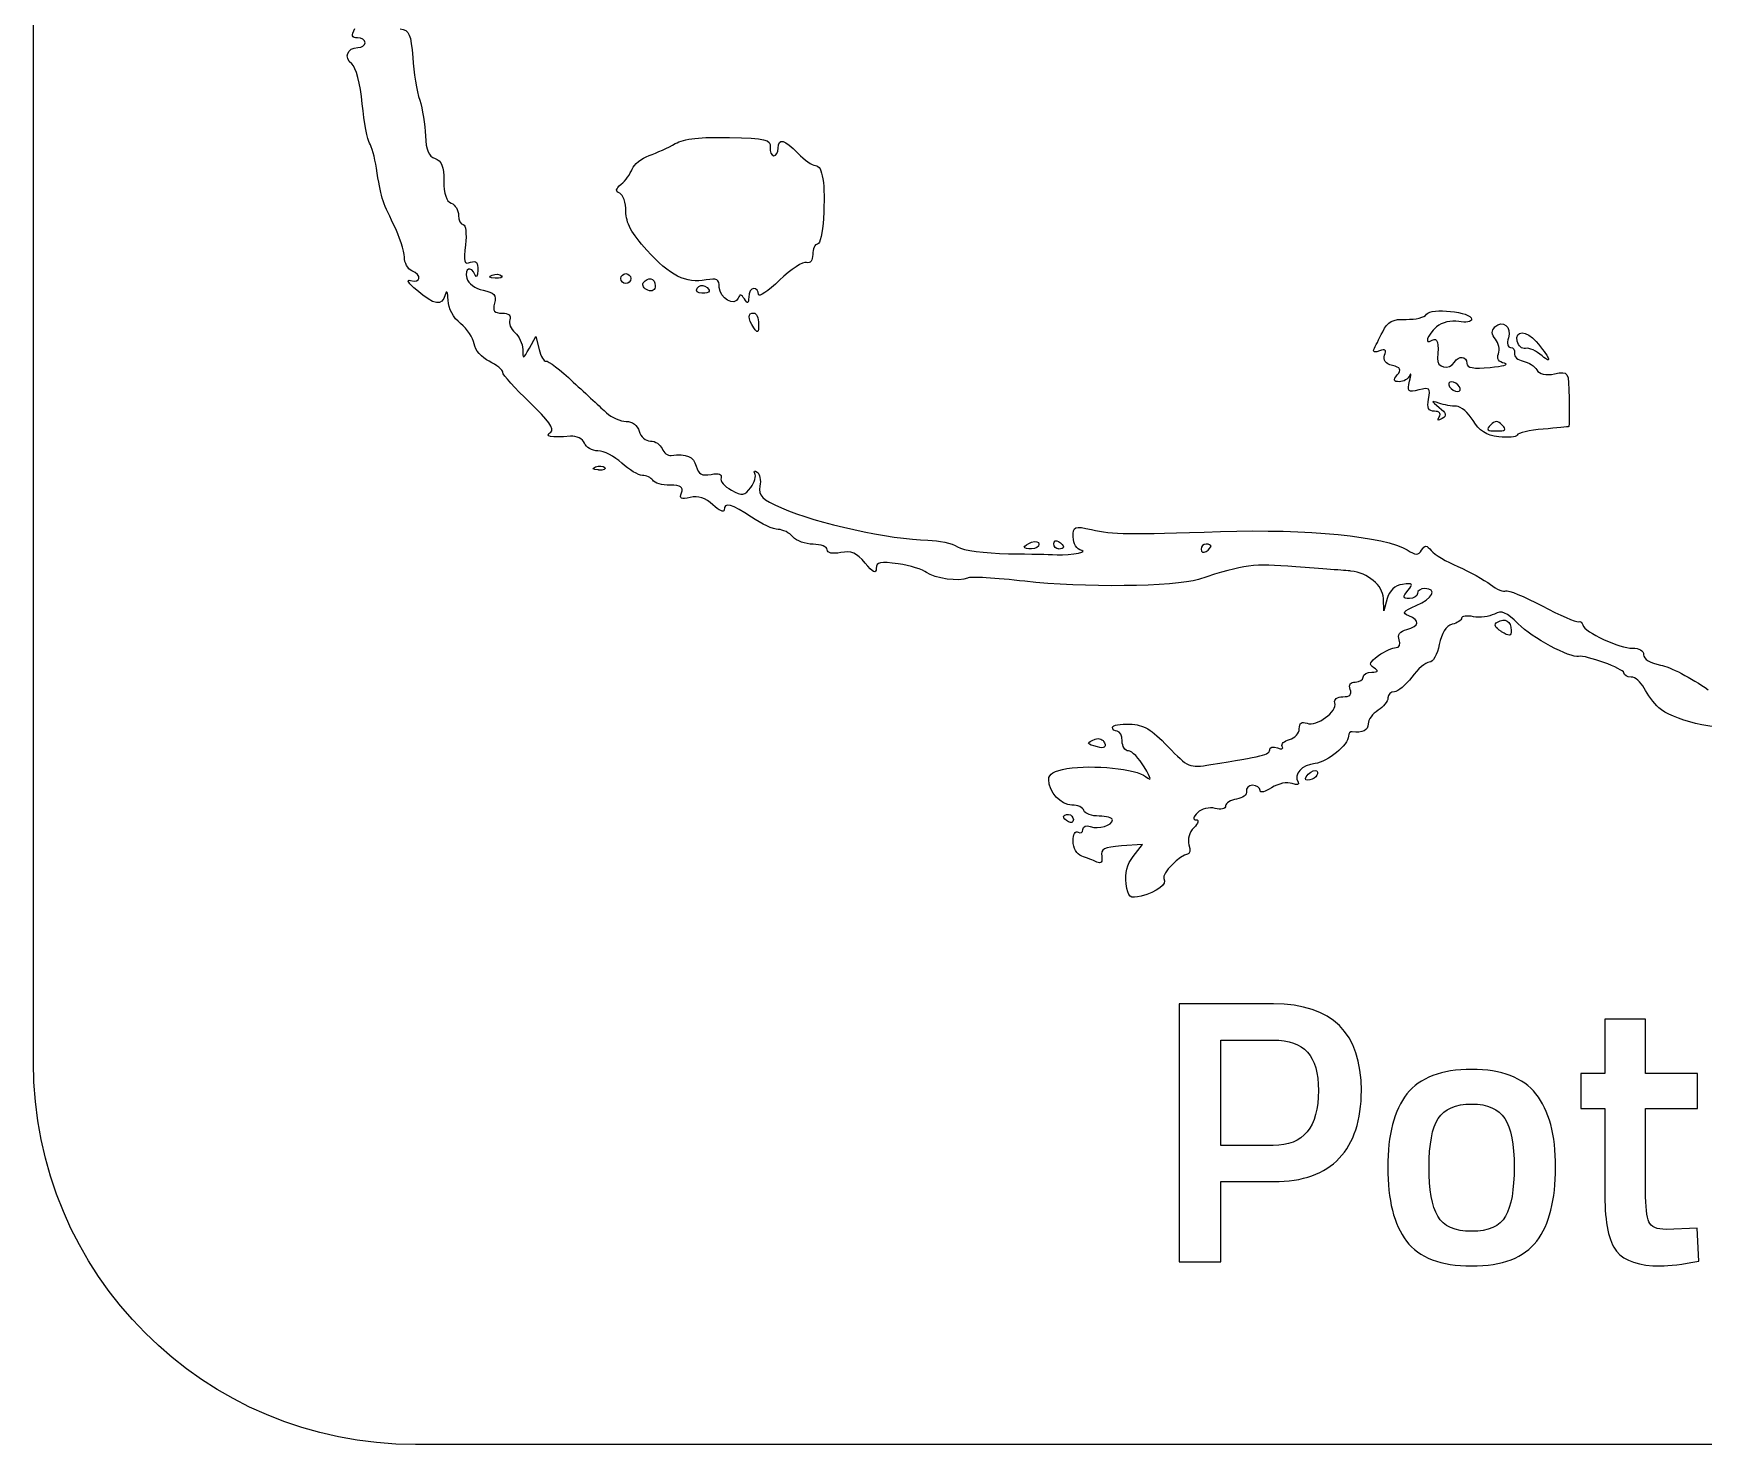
# Model space of a CAD drawing. Extents: x 237 to 378, y 328 to 470.
# Drawn here: x 236.7 to 309.7, y 327.8 to 389.5 of the extents above; entities that cross this region are included whole.
import ezdxf

# ---------------------------------------------------------------- set-up
doc = ezdxf.new("R2010")
doc.units = 0
doc.layers.add('Layer_1', color=7, linetype='CONTINUOUS')

msp = doc.modelspace()

# ---------------------------------------------------------------- linework, layer by layer
at = {"layer": 'Layer_1', "color": 7}
for points in [[(236.747435, 344.513367), (236.747435, 452.853383)], [(271.259172, 381.388139), (271.263679, 381.388791)], [(256.915667, 378.768189), (256.91561, 378.773858)], [(263.591881, 378.249449), (263.592901, 378.249704)], [(265.945402, 378.115143), (265.945431, 378.113017)], [(258.411566, 375.716409), (258.695456, 376.22846), (258.836905, 375.663912)], [(302.649789, 375.383991), (302.649676, 375.383934)], [(300.396246, 372.357014), (300.395027, 372.357014)], [(303.813468, 372.290967), (303.820016, 372.292668)], [(261.426325, 370.391159), (261.426297, 370.396828)], [(287.975622, 367.160343), (287.975622, 367.159209)], [(281.53207, 366.942869), (281.53207, 366.944003)], [(295.889924, 364.784542), (295.741106, 364.24783), (295.718428, 364.786668)], [(300.876038, 363.331757), (300.876123, 363.337115)], [(283.234445, 358.294989), (283.234331, 358.29411)], [(284.790813, 353.514104), (285.198973, 354.033666), (284.272328, 353.96932)], [(286.797356, 347.067018), (286.797356, 335.803833), (288.622556, 335.803833), (288.622556, 339.306273), (290.925289, 339.306273)], [(290.925289, 347.067018), (286.797356, 347.067018), (286.797356, 347.067018)], [(305.393554, 346.409305), (305.393554, 344.024538), (304.341791, 344.024538), (304.341791, 342.495235), (305.393554, 342.495235), (305.393554, 338.680788)], [(307.170409, 338.87854), (307.170409, 342.495235), (309.437981, 342.495235), (309.437981, 344.024538), (307.170409, 344.024538), (307.170409, 346.409305), (305.393554, 346.409305), (305.393554, 346.409305)], [(288.622556, 345.487915), (290.907709, 345.487915)], [(290.907709, 340.883913), (288.622556, 340.883913), (288.622556, 345.487915), (288.622556, 345.487915)], [(309.503906, 335.83606), (309.421871, 337.26721), (308.074211, 337.21741)], [(361.783587, 327.817247), (253.443566, 327.817247)]]:
    msp.add_lwpolyline(points, dxfattribs=at)
for points in [[(262.625579, 378.542154)], [(268.213912, 376.609493)], [(298.694239, 374.247213)], [(280.350476, 366.944003)], [(292.77258, 356.992016)], [(281.961604, 355.022759)], [(299.573726, 344.20618)], [(299.573726, 342.692995)]]:
    msp.add_lwpolyline(points, close=True, dxfattribs=at)
for points in [[(250.905453, 389.275739), (250.64835, 389.275739), (250.623689, 389.361345), (250.794051, 389.683871)], [(252.77167, 389.665304), (253.162681, 389.611729), (253.243043, 389.423225), (253.316942, 388.415282)], [(251.235405, 389.060306), (251.235405, 389.178227), (251.086586, 389.275739), (250.905453, 389.275739)], [(250.925805, 388.846006), (251.096168, 388.846006), (251.235405, 388.942384), (251.235405, 389.060306)], [(250.651695, 388.133631), (250.291752, 388.420724), (250.455538, 388.846006), (250.925805, 388.846006)], [(253.316942, 388.415282), (253.359746, 387.766091), (253.501194, 386.927972), (253.621185, 386.55411)], [(251.113402, 386.385137), (251.027796, 387.302117), (250.847796, 387.977528), (250.651695, 388.133631)], [(251.431563, 384.666746), (251.335185, 384.790054), (251.191752, 385.563373), (251.113402, 386.385137)], [(253.621185, 386.55411), (253.74024, 386.18022), (253.853626, 385.479326), (253.872901, 384.996728)], [(251.734728, 383.583515), (251.65961, 384.055909), (251.528083, 384.543326), (251.431563, 384.666746)], [(253.872901, 384.996728), (253.895579, 384.362532), (254.01435, 384.086154), (254.291749, 383.99726)], [(263.640325, 384.132274), (263.968123, 384.249061), (264.484483, 384.484706), (264.787648, 384.655039)], [(264.787648, 384.655039), (265.166867, 384.868205), (265.902911, 384.950693), (267.150382, 384.92178)], [(267.150382, 384.92178), (268.729393, 384.889748), (268.958205, 384.836173), (268.932297, 384.502904)], [(268.932297, 384.502904), (268.90962, 384.296258), (268.985871, 384.126917), (269.093021, 384.126917)], [(269.283793, 384.449357), (269.283793, 384.917471), (269.56876, 384.845698), (270.142946, 384.233924)], [(254.291749, 383.99726), (254.575638, 383.911654), (254.675248, 383.653389), (254.675248, 383.024551)], [(262.90224, 383.539861), (262.977358, 383.748775), (263.312527, 384.014438), (263.640325, 384.132274)], [(269.093021, 384.126917), (269.200171, 384.126917), (269.283793, 384.272617), (269.283793, 384.449357)], [(270.142946, 384.233924), (270.420457, 383.938243), (270.764271, 383.697213), (270.907818, 383.697213)], [(252.483528, 381.126699), (251.969323, 382.169027), (251.924338, 382.31708), (251.734728, 383.583515)], [(262.42446, 382.878907), (262.608712, 383.034246), (262.824032, 383.330976), (262.90224, 383.539861)], [(270.907818, 383.697213), (271.223824, 383.697213), (271.345941, 382.894866), (271.259172, 381.388139)], [(254.675248, 383.024551), (254.675248, 382.465361), (254.785516, 382.130079), (254.997717, 382.049717)], [(262.360114, 382.484693), (262.158854, 382.570299), (262.175862, 382.666677), (262.42446, 382.878907)], [(262.629122, 381.690879), (262.629122, 382.065817), (262.508083, 382.422557), (262.360114, 382.484693)], [(254.997717, 382.049717), (255.175449, 381.98537), (255.320158, 381.743348), (255.320158, 381.519468)], [(263.541849, 379.999077), (262.872306, 380.740365), (262.629122, 381.19062), (262.629122, 381.690879)], [(252.953796, 379.699795), (252.953796, 379.960016), (252.741764, 380.601808), (252.483528, 381.126699)], [(255.320158, 381.519468), (255.320158, 381.295531), (255.416536, 381.113461), (255.522552, 381.113461)], [(255.522552, 381.113461), (255.633953, 381.113461), (255.67789, 380.714939), (255.61893, 380.226472)], [(271.263679, 381.388791), (271.231648, 380.768513), (271.107207, 380.261197), (270.994955, 380.261197)], [(255.61893, 380.226472), (255.533323, 379.48731), (255.565355, 379.360885), (255.845985, 379.468006)], [(270.994955, 380.261197), (270.88242, 380.261197), (270.791427, 380.059937), (270.791427, 379.813408)], [(253.276237, 379.102054), (253.099355, 379.1664), (252.953796, 379.438413), (252.953796, 379.699795)], [(255.845985, 379.468006), (256.088064, 379.564384), (256.17486, 379.465342), (256.163068, 379.119855)], [(266.130278, 378.696019), (265.255081, 378.528775), (264.549991, 378.883389), (263.541849, 379.999077)], [(270.52242, 379.465257), (270.374451, 379.518831), (269.843238, 379.169575), (269.341024, 378.686466)], [(270.791427, 379.813408), (270.791427, 379.545534), (270.683144, 379.406324), (270.52242, 379.465257)], [(253.491386, 378.245055), (253.136801, 378.550346), (253.015761, 378.74211), (253.222662, 378.67354)], [(253.222662, 378.67354), (253.680089, 378.52132), (253.730432, 378.927524), (253.276237, 379.102054)], [(256.037777, 378.912076), (255.865147, 379.339512), (255.564278, 379.222724), (255.682114, 378.773745)], [(255.682114, 378.773745), (255.74646, 378.54017), (256.047415, 378.315241), (256.395566, 378.245622)], [(256.163068, 379.119855), (256.154564, 378.857367), (256.098722, 378.76422), (256.037777, 378.912076)], [(256.91561, 378.773858), (256.665027, 378.785197), (256.614599, 378.838205), (256.786067, 378.903402)], [(256.786067, 378.903402), (256.941405, 378.967748), (257.126734, 378.956976), (257.197431, 378.880724)], [(257.197431, 378.880724), (257.272549, 378.805606), (257.143856, 378.758551), (256.915667, 378.768189)], [(262.411279, 378.757587), (262.411279, 378.875509), (262.507657, 378.97302), (262.625579, 378.97302)], [(262.625579, 378.542154), (262.507657, 378.542154), (262.411279, 378.638532), (262.411279, 378.757587)], [(262.625579, 378.97302), (262.7435, 378.97302), (262.839878, 378.876643), (262.839878, 378.757587)], [(262.839878, 378.757587), (262.839878, 378.639666), (262.7435, 378.542154), (262.625579, 378.542154)], [(263.390508, 378.564661), (263.577878, 378.867827), (263.913273, 378.788598), (263.913273, 378.441354)], [(266.709821, 378.374627), (266.709821, 378.728135), (266.602671, 378.785991), (266.130278, 378.696019)], [(269.341024, 378.686466), (268.838612, 378.203329), (268.428325, 377.924797), (268.428325, 378.068343)], [(254.739509, 378.052299), (254.60458, 377.537017), (254.252092, 377.591641), (253.491386, 378.245055)], [(254.862816, 377.814472), (254.851478, 378.177619), (254.79847, 378.274025), (254.739509, 378.052299)], [(256.395566, 378.245622), (256.878703, 378.149244), (256.97939, 378.034724), (256.888341, 377.685354)], [(263.592901, 378.249704), (263.41602, 378.31405), (263.325027, 378.459751), (263.390508, 378.564661)], [(263.913273, 378.441354), (263.913273, 378.249449), (263.786848, 378.174614), (263.591881, 378.249449)], [(265.945431, 378.113017), (265.761179, 378.113017), (265.67132, 378.209395), (265.745021, 378.331569)], [(265.745021, 378.331569), (265.819856, 378.451474), (265.970092, 378.494277), (266.080331, 378.427946)], [(266.080331, 378.427946), (266.378139, 378.243694), (266.32241, 378.115143), (265.945402, 378.115143)], [(267.536829, 377.908639), (267.403034, 377.505865), (266.709821, 377.897301), (266.709821, 378.374627)], [(267.805837, 377.865836), (267.674026, 378.073616), (267.59579, 378.085521), (267.536829, 377.908639)], [(267.994341, 377.951443), (267.991676, 377.656838), (267.951538, 377.639717), (267.805837, 377.865836)], [(268.212892, 378.32743), (268.094971, 378.32743), (267.996609, 378.158202), (267.994341, 377.951443)], [(268.428325, 378.068343), (268.428325, 378.210926), (268.331947, 378.32743), (268.212892, 378.32743)], [(255.410215, 376.790372), (255.092054, 377.040104), (254.877812, 377.441688), (254.862816, 377.814472)], [(256.888341, 377.685354), (256.802734, 377.347918), (256.877002, 377.247203), (257.221497, 377.247203)], [(257.221497, 377.247203), (257.507512, 377.247203), (257.629629, 377.140054), (257.558933, 376.959061)], [(268.213912, 376.609521), (267.944905, 377.026243), (267.944905, 377.253354), (268.213912, 377.253354)], [(268.213912, 377.253354), (268.331834, 377.253354), (268.427078, 377.035937), (268.425944, 376.770217)], [(296.712283, 376.976409), (297.120416, 376.965071), (297.522142, 377.062016), (297.60463, 377.199213)], [(297.60463, 377.199213), (297.786614, 377.494866), (299.572923, 377.306362), (299.572923, 376.988031)], [(256.000473, 375.902306), (255.95767, 376.164794), (255.697308, 376.564337), (255.410215, 376.790372)], [(257.558933, 376.959061), (257.494586, 376.800605), (257.601736, 376.547698), (257.780602, 376.395562)], [(268.425944, 376.770217), (268.423166, 376.379206), (268.383141, 376.348139), (268.213912, 376.609493)], [(295.687077, 376.429011), (295.915266, 376.887515), (296.113436, 376.993559), (296.712283, 376.976409)], [(298.043178, 376.643055), (297.624331, 376.285266), (297.477581, 375.837477), (297.854674, 376.071024)], [(299.009452, 376.880882), (298.666658, 376.945228), (298.288517, 376.84885), (298.043178, 376.643055)], [(299.572923, 376.988031), (299.572923, 376.871244), (299.318939, 376.825323), (299.009452, 376.880882)], [(300.616129, 376.10949), (300.437263, 376.325773), (300.430743, 376.480148), (300.593452, 376.64297)], [(300.593452, 376.64297), (300.926608, 376.976126), (301.33046, 376.644586), (301.177276, 376.161987)], [(301.562362, 376.019178), (301.455213, 376.510876), (301.966214, 376.504441), (302.390419, 376.010674)], [(256.659301, 375.142791), (256.328271, 375.301247), (256.039024, 375.634488), (256.000473, 375.902306)], [(257.780602, 376.395562), (257.962586, 376.243342), (258.115912, 375.91458), (258.120193, 375.662835)], [(295.304655, 375.66309), (295.35823, 375.771373), (295.530576, 376.116208), (295.687077, 376.429011)], [(297.854674, 376.071024), (298.073225, 376.205953), (298.149279, 375.938079), (298.080595, 375.265446)], [(300.74142, 375.474246), (300.816539, 375.65623), (300.752759, 375.94131), (300.616129, 376.10949)], [(301.177276, 376.161987), (301.102441, 375.931814), (301.145244, 375.750624), (301.273654, 375.750624)], [(301.273654, 375.750624), (301.400079, 375.750624), (301.478315, 375.636104), (301.449402, 375.494655)], [(301.927663, 375.706375), (301.772324, 375.674343), (301.608425, 375.813524), (301.562362, 376.019178)], [(302.649676, 375.383934), (302.407597, 375.595965), (302.082973, 375.740646), (301.927663, 375.706375)], [(302.390419, 376.010674), (302.972117, 375.331521), (303.12102, 374.971578), (302.649789, 375.383991)], [(257.249531, 374.66178), (257.249531, 374.771197), (256.983925, 374.988529), (256.659301, 375.142791)], [(258.120193, 375.662835), (258.128697, 375.223635), (258.14287, 375.225761), (258.411566, 375.716409)], [(258.836905, 375.663912), (258.912023, 375.353263), (259.048936, 375.121871), (259.13579, 375.150784)], [(259.13579, 375.150784), (259.221396, 375.182816), (259.760319, 374.767285), (260.332577, 374.237008)], [(295.55212, 375.598743), (295.361348, 375.523909), (295.250031, 375.55594), (295.304655, 375.66309)], [(295.773789, 375.407972), (295.859395, 375.639279), (295.796466, 375.693987), (295.55212, 375.598743)], [(296.111225, 374.963414), (295.809137, 375.038532), (295.69235, 375.196989), (295.773789, 375.407972)], [(298.080595, 375.265446), (298.037792, 374.864797), (298.598003, 374.743757), (298.820835, 375.104721)], [(298.820835, 375.104721), (299.008205, 375.407887), (299.357518, 375.372595), (299.357518, 375.051146)], [(299.357518, 375.051146), (299.357518, 374.859241), (299.652123, 374.807934), (300.377339, 374.874265)], [(300.377339, 374.874265), (300.938683, 374.927839), (301.221496, 375.007209), (301.006176, 375.055398)], [(301.006176, 375.055398), (300.756444, 375.108973), (300.660151, 375.263178), (300.74142, 375.474246)], [(301.449402, 375.494655), (301.41737, 375.35434), (301.588583, 375.197924), (301.825417, 375.148658)], [(301.825417, 375.148658), (302.06211, 375.095083), (302.331033, 374.926989), (302.423159, 374.766208)], [(258.430388, 373.343301), (257.781197, 373.959269), (257.249531, 374.552192), (257.249531, 374.66178)], [(296.327509, 374.546693), (296.521398, 374.780268), (296.475477, 374.868057), (296.111225, 374.963414)], [(296.413115, 374.251039), (296.157146, 374.251039), (296.137871, 374.315386), (296.327509, 374.546693)], [(296.86731, 374.519764), (296.802964, 374.372079), (296.595184, 374.251039), (296.413115, 374.251039)], [(296.861641, 374.275417), (296.936476, 374.557181), (296.936476, 374.667477), (296.86731, 374.519764)], [(302.423159, 374.766208), (302.532293, 374.57657), (302.805609, 374.517609), (303.199824, 374.595846)], [(303.199824, 374.595846), (303.80828, 374.716885), (303.80828, 374.715751), (303.836145, 373.515194)], [(260.332577, 374.237008), (260.904637, 373.705682), (261.55669, 373.102129), (261.782413, 372.89537)], [(297.263339, 373.896198), (296.788791, 373.777143), (296.747008, 373.82108), (296.861641, 374.275417)], [(297.691852, 373.49555), (297.777458, 373.972252), (297.734655, 374.015112), (297.263339, 373.896198)], [(298.694211, 374.247213), (298.57629, 374.247213), (298.538872, 374.150835), (298.608605, 374.032913)], [(298.608605, 374.032913), (298.683723, 373.914992), (298.837928, 373.81748), (298.955707, 373.81748)], [(299.041313, 374.032913), (298.966195, 374.150835), (298.811991, 374.247213), (298.694239, 374.247213)], [(298.955707, 373.81748), (299.073628, 373.81748), (299.111046, 373.913858), (299.041313, 374.032913)], [(259.343087, 372.053962), (259.531591, 372.173868), (259.257481, 372.556375), (258.430388, 373.343301)], [(261.782413, 372.89537), (262.008334, 372.688724), (262.39515, 372.519383), (262.642615, 372.519383)], [(297.950088, 372.962069), (297.682214, 372.962069), (297.615855, 373.099266), (297.691852, 373.49555)], [(298.145395, 373.312318), (297.780123, 373.438743), (297.781172, 373.425987), (298.156734, 373.13005)], [(298.156734, 372.713471), (298.253112, 372.863424), (298.168072, 372.962069), (297.950088, 372.962069)], [(298.90491, 373.176255), (298.70365, 373.176255), (298.361792, 373.240602), (298.145395, 373.312318)], [(298.156734, 373.13005), (298.474894, 372.881452), (298.502759, 372.773339), (298.284293, 372.638353)], [(299.637638, 372.556006), (299.436378, 372.897723), (299.106312, 373.176255), (298.90491, 373.176255)], [(303.836145, 373.515194), (303.847483, 372.854239), (303.83898, 372.302957), (303.813468, 372.290967)], [(262.642615, 372.519383), (262.911623, 372.519383), (263.137544, 372.347036), (263.205009, 372.08982)], [(263.205009, 372.08982), (263.269355, 371.853128), (263.488898, 371.66023), (263.69886, 371.66023)], [(298.284293, 372.638353), (298.098907, 372.523833), (298.056104, 372.552746), (298.156734, 372.713471)], [(300.754545, 371.847912), (300.206041, 371.912258), (299.90503, 372.102746), (299.637638, 372.556006)], [(300.395027, 372.357014), (300.194617, 372.156605), (300.251594, 372.098778), (300.653263, 372.098778)], [(300.911499, 372.357014), (300.71109, 372.557424), (300.59657, 372.557424), (300.396246, 372.357014)], [(300.653263, 372.098778), (301.053883, 372.098778), (301.111739, 372.152353), (300.911499, 372.357014)], [(302.693272, 372.180132), (302.103014, 372.126557), (301.593628, 372.014022), (301.562249, 371.92303)], [(303.820016, 372.292668), (303.787984, 372.281329), (303.284381, 372.228321), (302.693272, 372.180132)], [(260.203289, 371.868576), (259.344164, 371.793458), (259.043664, 371.862907), (259.343087, 372.053962)], [(260.817103, 371.569691), (260.741985, 371.758195), (260.473232, 371.890006), (260.203289, 371.868576)], [(261.409516, 371.232255), (261.155531, 371.232255), (260.888876, 371.384476), (260.817103, 371.569691)], [(263.69886, 371.66023), (263.908908, 371.66023), (264.138089, 371.510277), (264.207708, 371.328151)], [(301.562249, 371.92303), (301.530217, 371.826652), (301.168035, 371.796605), (300.754545, 371.847912)], [(262.450766, 370.695543), (262.132605, 370.991225), (261.663386, 371.232255), (261.409516, 371.232255)], [(263.34847, 370.15886), (263.172722, 370.15886), (262.768927, 370.399805), (262.450766, 370.695543)], [(264.207708, 371.328151), (264.282826, 371.145033), (264.45744, 371.012145), (264.606202, 371.03142)], [(264.606202, 371.03142), (265.274668, 371.117027), (265.587471, 370.988617), (265.698873, 370.558998)], [(261.426297, 370.396828), (261.175714, 370.408167), (261.125286, 370.461175), (261.296753, 370.526372)], [(261.296753, 370.526372), (261.452092, 370.590718), (261.637393, 370.579946), (261.708089, 370.503694)], [(261.708089, 370.503694), (261.783207, 370.428576), (261.654514, 370.381521), (261.426325, 370.391159)], [(263.800539, 369.944561), (263.725421, 370.062482), (263.524161, 370.15886), (263.34847, 370.15886)], [(264.5579, 369.729128), (264.214029, 369.729128), (263.87339, 369.825506), (263.800539, 369.944561)], [(265.698873, 370.558998), (265.795251, 370.208693), (265.942086, 370.125128), (266.349141, 370.203335)], [(266.349141, 370.203335), (266.69406, 370.267682), (266.846196, 370.214674), (266.78406, 370.056501)], [(266.78406, 370.056501), (266.730486, 369.920438), (266.935147, 369.676205), (267.23613, 369.515509)], [(268.083462, 369.63428), (268.248438, 369.860202), (268.329793, 370.13349), (268.262328, 370.241688)], [(268.262328, 370.241688), (268.197982, 370.349972), (268.239651, 370.377751), (268.358706, 370.306035)], [(268.358706, 370.306035), (268.479746, 370.2312), (268.536438, 369.9504), (268.486265, 369.682583)], [(265.054955, 369.395972), (265.151333, 369.649956), (265.032278, 369.729128), (264.5579, 369.729128)], [(265.439531, 369.19131), (265.036757, 369.094932), (264.954268, 369.137735), (265.054955, 369.395972)], [(266.43367, 368.872072), (266.10264, 369.180595), (265.79304, 369.280205), (265.439531, 369.19131)], [(267.23613, 369.515509), (267.723547, 369.254154), (267.815673, 369.268044), (268.083462, 369.63428)], [(268.486265, 369.682583), (268.411147, 369.272296), (268.5611, 369.121238), (269.427878, 368.739865)], [(266.914653, 368.647002), (266.914653, 368.524828), (266.698369, 368.624324), (266.43367, 368.872072)], [(268.116486, 368.333121), (267.265922, 368.91051), (266.914653, 369.001587), (266.914653, 368.647002)], [(269.427878, 368.739865), (270.961903, 368.064992), (274.190763, 367.353269), (275.824511, 367.329146)], [(269.281128, 367.796409), (269.075333, 367.796409), (268.551632, 368.038488), (268.116486, 368.333121)], [(269.92173, 367.473969), (269.774895, 367.65085), (269.48681, 367.796409), (269.281128, 367.796409)], [(282.167456, 367.471644), (282.167456, 367.936554), (282.221031, 367.957984), (282.973034, 367.789776)], [(282.973034, 367.789776), (283.894328, 367.583981), (284.586548, 367.573493), (288.609846, 367.70417)], [(288.609846, 367.70417), (292.385452, 367.830595), (295.798961, 367.494123), (296.755909, 366.900746)], [(270.80767, 367.151528), (270.468079, 367.151528), (270.069585, 367.297228), (269.92173, 367.473969)], [(271.425764, 366.911433), (271.425764, 367.043244), (271.147119, 367.151528), (270.80767, 367.151528)], [(275.824511, 367.329146), (276.29373, 367.323477), (276.873273, 367.19195), (277.113339, 367.040976)], [(277.113339, 367.040976), (277.368174, 366.880252), (278.294281, 366.753883), (279.338083, 366.738888)], [(280.028035, 367.029609), (280.028035, 367.072413), (280.172602, 367.169924), (280.350476, 367.237389)], [(280.350476, 366.944003), (280.173594, 366.944003), (280.028035, 366.986806), (280.028035, 367.029609)], [(280.350476, 367.237389), (280.527075, 367.301735), (280.672917, 367.26942), (280.672917, 367.151783)], [(280.672917, 367.151783), (280.672917, 367.037263), (280.52835, 366.944003), (280.350476, 366.944003)], [(281.317771, 367.171058), (281.317771, 367.29635), (281.414149, 367.339153), (281.53207, 367.267436)], [(281.53207, 366.944003), (281.414149, 366.944003), (281.317771, 367.051153), (281.317771, 367.171058)], [(281.53207, 367.267436), (281.649991, 367.192602), (281.747503, 367.091688), (281.747503, 367.039247)], [(281.747503, 367.039247), (281.747503, 366.985672), (281.651125, 366.942869), (281.53207, 366.942869)], [(282.543471, 366.874951), (282.321802, 366.928526), (282.167456, 367.177039), (282.167456, 367.471644)], [(287.975622, 367.159209), (287.857701, 367.159209), (287.760189, 367.05206), (287.760189, 366.932154)], [(288.189921, 367.063965), (288.189921, 367.11754), (288.093543, 367.160343), (287.975622, 367.160343)], [(287.975622, 366.835776), (288.093543, 366.910894), (288.189921, 367.011524), (288.189921, 367.063965)], [(297.390104, 366.895077), (297.530419, 367.120998), (297.610639, 367.116746), (297.812154, 366.8724)], [(272.016023, 366.787276), (271.655031, 366.712157), (271.425764, 366.764598), (271.425764, 366.911433)], [(273.081906, 366.3288), (272.711276, 366.775483), (272.475604, 366.877276), (272.016023, 366.787276)], [(273.565043, 366.096359), (273.559374, 365.850028), (273.423594, 365.915225), (273.081906, 366.3288)], [(274.528114, 366.293367), (273.73858, 366.413272), (273.571478, 366.378973), (273.565043, 366.096359)], [(275.763141, 365.918457), (275.608936, 366.044882), (275.053969, 366.21411), (274.528114, 366.293367)], [(279.338083, 366.738888), (280.321506, 366.72755), (281.191771, 366.706857), (281.271254, 366.696085)], [(281.271254, 366.696085), (281.724401, 366.631739), (282.85704, 366.792463), (282.543471, 366.874951)], [(291.889361, 366.170173), (289.977732, 366.313606), (289.73143, 366.281575), (287.642098, 365.617417)], [(287.760189, 366.932154), (287.760189, 366.806863), (287.856567, 366.76406), (287.975622, 366.835776)], [(296.755909, 366.900746), (297.131924, 366.667172), (297.247606, 366.666038), (297.390104, 366.895077)], [(297.812154, 366.8724), (297.948217, 366.707424), (298.47206, 366.393543), (298.974557, 366.173943)], [(277.546757, 365.676378), (277.229673, 365.497512), (276.085695, 365.653701), (275.763141, 365.918457)], [(280.057657, 365.531811), (278.794766, 365.677512), (277.66482, 365.742992), (277.546757, 365.676378)], [(287.642098, 365.617417), (286.608331, 365.288542), (282.54829, 365.24143), (280.057657, 365.531811)], [(294.30085, 365.978551), (294.064157, 366.001228), (292.979367, 366.087969), (291.889361, 366.170173)], [(295.718428, 364.786668), (295.695751, 365.354447), (295.040324, 365.905389), (294.30085, 365.978551)], [(298.974557, 366.173943), (299.476998, 365.954258), (300.117487, 365.601883), (300.397181, 365.391921)], [(296.556236, 365.39623), (296.220926, 365.353427), (295.986331, 365.132608), (295.889924, 364.784542)], [(296.854157, 364.784428), (296.559553, 364.784428), (296.549915, 364.838003), (296.789811, 365.127222)], [(296.789811, 365.127222), (297.038409, 365.427184), (297.009496, 365.460378), (296.556236, 365.39623)], [(297.202309, 364.999861), (297.202309, 364.88194), (297.045836, 364.784428), (296.854157, 364.784428)], [(297.148734, 364.468564), (297.869698, 364.773883), (298.091424, 365.214161), (297.52475, 365.214161)], [(297.52475, 365.214161), (297.347868, 365.214161), (297.202309, 365.117783), (297.202309, 364.999861)], [(300.397181, 365.391921), (300.676677, 365.181024), (300.978879, 365.054485), (301.06885, 365.110157)], [(301.06885, 365.110157), (301.154457, 365.163732), (301.869071, 364.873465), (302.647351, 364.459918)], [(296.826293, 364.026161), (296.51777, 364.146066), (296.57571, 364.225436), (297.148734, 364.468564)], [(300.565049, 364.103036), (300.34423, 363.985115), (299.931931, 363.93154), (299.650195, 363.986249)], [(301.609502, 363.668117), (301.093172, 364.190882), (300.888567, 364.275496), (300.565049, 364.103036)], [(302.647351, 364.459918), (303.425065, 364.046428), (304.137978, 363.734674), (304.230529, 363.764665)], [(296.411811, 362.972041), (296.326205, 363.195978), (296.434488, 363.34698), (296.740687, 363.426265)], [(296.740687, 363.426265), (297.295597, 363.570831), (297.330945, 363.827962), (296.826293, 364.026161)], [(298.721424, 363.652894), (298.448164, 363.577776), (298.256513, 363.279033), (298.160107, 362.769109)], [(299.137068, 363.921902), (299.137068, 363.836296), (298.949698, 363.712989), (298.721424, 363.652894)], [(299.650195, 363.986249), (299.368431, 364.039824), (299.137068, 364.008926), (299.137068, 363.921902)], [(300.876123, 363.337115), (300.586876, 363.518249), (300.533329, 363.647792), (300.704627, 363.753836)], [(300.704627, 363.753836), (301.024942, 363.951978), (301.297039, 363.785868), (301.297039, 363.385332)], [(301.297039, 363.385332), (301.297039, 363.130498), (301.221921, 363.12086), (300.876038, 363.331757)], [(304.248643, 362.252891), (303.886545, 362.167285), (302.196784, 363.073465), (301.609502, 363.668117)], [(304.230529, 363.764665), (304.326907, 363.796696), (304.414781, 363.732633), (304.435191, 363.623216)], [(304.435191, 363.623216), (304.488765, 363.316847), (306.06018, 362.583043), (306.60103, 362.60983)], [(295.505631, 362.286454), (295.779742, 362.479209), (296.12588, 362.636759), (296.27263, 362.636759)], [(296.27263, 362.636759), (296.426835, 362.636759), (296.485795, 362.778208), (296.411811, 362.972041)], [(298.160107, 362.769109), (298.074501, 362.329909), (297.887981, 361.993521), (297.723033, 361.993521)], [(306.60103, 362.60983), (306.890277, 362.621169), (307.084167, 362.513452), (307.084167, 362.323786)], [(295.296718, 361.752973), (295.069663, 361.89754), (295.114734, 362.01206), (295.505631, 362.286454)], [(297.723033, 361.993521), (297.562309, 361.993521), (297.21634, 361.703225), (296.954957, 361.348639)], [(306.225524, 361.531928), (306.225524, 361.70966), (304.544183, 362.32251), (304.248643, 362.252891)], [(307.084167, 362.323786), (307.084167, 362.140668), (307.387332, 361.957436), (307.825483, 361.874948)], [(307.825483, 361.874948), (308.232539, 361.79983), (309.170098, 361.3104), (309.907984, 360.791263)], [(294.490176, 361.132753), (294.679814, 361.132753), (294.835096, 361.229131), (294.835096, 361.347052)], [(294.835096, 361.347052), (294.835096, 361.464973), (295.004324, 361.563335), (295.211112, 361.565603)], [(295.211112, 361.565603), (295.502485, 361.568296), (295.521761, 361.608406), (295.296718, 361.752973)], [(296.954957, 361.348639), (296.692469, 360.994054), (296.35183, 360.704806), (296.19652, 360.704806)], [(306.540454, 361.350794), (306.366973, 361.350794), (306.225524, 361.4364), (306.225524, 361.531928)], [(307.106079, 360.867657), (306.968031, 361.133263), (306.712942, 361.350794), (306.540454, 361.350794)], [(293.598964, 360.221102), (293.545389, 360.375307), (293.695342, 360.487843), (293.951424, 360.487843)], [(293.951424, 360.487843), (294.254561, 360.487843), (294.353121, 360.58422), (294.268507, 360.810312)], [(294.268507, 360.810312), (294.193389, 361.013839), (294.271172, 361.132753), (294.490176, 361.132753)], [(295.914756, 360.434948), (295.914756, 360.286129), (295.722, 360.043937), (295.485165, 359.89611)], [(296.19652, 360.704806), (296.041181, 360.704806), (295.914756, 360.582633), (295.914756, 360.434948)], [(307.749883, 360.007427), (307.53445, 360.214072), (307.244268, 360.600917), (307.106079, 360.867657)], [(292.383751, 359.328756), (292.797241, 359.170299), (293.723008, 359.849395), (293.598964, 360.221102)], [(295.485165, 359.89611), (295.249606, 359.748425), (295.055603, 359.483669), (295.055603, 359.308006)], [(311.362894, 359.121515), (310.297011, 358.999342), (308.286794, 359.492173), (307.749883, 360.007427)], [(283.880126, 359.149861), (283.880126, 359.246239), (284.22292, 359.307468), (284.640718, 359.293294)], [(284.094425, 358.980633), (283.976504, 358.980633), (283.880126, 359.055751), (283.880126, 359.149861)], [(284.308724, 358.551071), (284.308724, 358.787764), (284.212346, 358.980633), (284.094425, 358.980633)], [(284.640718, 359.293294), (285.243817, 359.270617), (285.588765, 359.071625), (286.30542, 358.31846)], [(291.614598, 358.617345), (291.849307, 358.681691), (292.042035, 358.893723), (292.042035, 359.094047)], [(292.042035, 359.094047), (292.042035, 359.339244), (292.15457, 359.416488), (292.383751, 359.328756)], [(294.357146, 358.961981), (294.27154, 358.97332), (294.196422, 358.886863), (294.196422, 358.772343)], [(295.055603, 359.308006), (295.055603, 359.018759), (294.799635, 358.892362), (294.357146, 358.961981)], [(283.234331, 358.29411), (282.740508, 358.42252), (282.722281, 358.482614), (283.125197, 358.637981)], [(283.125197, 358.637981), (283.292442, 358.702328), (283.478712, 358.626643), (283.538693, 358.470737)], [(283.538693, 358.470737), (283.613811, 358.276847), (283.516016, 358.221288), (283.234445, 358.294989)], [(284.583969, 358.121509), (284.431748, 358.121509), (284.308724, 358.314265), (284.308724, 358.551071)], [(286.30542, 358.31846), (287.183849, 357.396123), (287.236346, 357.373616), (288.175805, 357.523597)], [(290.753348, 358.16743), (290.753348, 358.285351), (290.903301, 358.323902), (291.086504, 358.253036)], [(291.086504, 358.253036), (291.269622, 358.177918), (291.367134, 358.210233), (291.303921, 358.317383)], [(291.303921, 358.317383), (291.239575, 358.424532), (291.379039, 358.555209), (291.614598, 358.617345)], [(294.196422, 358.772343), (294.196422, 358.384564), (293.281569, 357.633298), (292.735644, 357.573288)], [(281.89635, 357.351279), (283.037975, 357.531279), (284.921121, 357.342775), (285.332825, 357.008485)], [(285.268479, 357.423052), (285.043408, 357.806551), (284.736076, 358.121509), (284.583969, 358.121509)], [(288.175805, 357.523597), (290.442246, 357.885694), (290.753348, 357.963874), (290.753348, 358.16743)], [(292.735644, 357.573288), (292.160409, 357.508942), (291.782239, 357.096586), (291.990076, 356.75915)], [(281.097207, 356.867065), (281.091538, 357.115663), (281.335034, 357.262356), (281.89635, 357.351279)], [(282.115979, 355.758321), (281.624253, 355.758321), (281.106845, 356.320743), (281.097207, 356.867065)], [(285.332825, 357.008485), (285.612321, 356.78143), (285.600699, 356.863918), (285.268479, 357.423052)], [(291.730706, 356.694803), (291.506769, 356.780409), (291.128683, 356.703307), (290.836233, 356.511685)], [(292.407279, 356.848583), (292.27235, 356.848583), (292.285106, 356.944961), (292.43931, 357.102567)], [(292.772551, 356.992016), (292.697433, 356.916898), (292.529339, 356.848583), (292.407279, 356.848583)], [(292.43931, 357.102567), (292.578491, 357.241748), (292.743553, 357.307228), (292.804611, 357.246)], [(292.804611, 357.246), (292.868957, 357.181654), (292.847414, 357.070252), (292.77258, 356.992016)], [(289.738063, 356.355213), (289.770094, 356.210646), (289.57422, 356.058482), (289.308472, 356.017776)], [(290.007071, 356.618835), (289.830189, 356.618835), (289.709263, 356.500063), (289.738063, 356.355213)], [(290.329512, 356.39915), (290.329512, 356.520189), (290.184945, 356.618835), (290.007071, 356.618835)], [(290.836233, 356.511685), (290.557587, 356.329701), (290.329512, 356.27811), (290.329512, 356.39915)], [(291.990076, 356.75915), (292.065194, 356.635843), (291.958044, 356.612315), (291.730706, 356.694803)], [(281.747305, 355.250948), (281.747305, 355.304523), (281.843683, 355.347326), (281.961604, 355.347326)], [(281.961604, 355.347326), (282.079525, 355.347326), (282.175903, 355.240176), (282.175903, 355.119137)], [(282.638744, 355.516243), (282.595941, 355.649187), (282.359248, 355.758321), (282.115979, 355.758321)], [(283.300775, 355.274164), (282.98046, 355.274164), (282.682653, 355.383298), (282.638744, 355.516243)], [(287.60091, 355.422104), (287.405887, 355.22708), (287.382359, 355.112504), (287.536564, 355.112504)], [(288.367937, 355.611742), (288.108567, 355.676088), (287.775524, 355.600403), (287.60091, 355.422104)], [(288.825364, 355.718891), (288.825364, 355.594734), (288.619569, 355.547395), (288.367937, 355.611742)], [(289.308472, 356.017776), (289.042866, 355.974973), (288.825364, 355.843162), (288.825364, 355.718891)], [(281.961604, 355.022759), (281.843683, 355.097877), (281.747305, 355.198507), (281.747305, 355.250948)], [(282.175903, 355.119137), (282.175903, 354.993846), (282.079525, 354.951043), (281.961604, 355.022759)], [(282.165131, 354.184583), (282.165131, 354.479187), (282.261509, 354.651647), (282.379431, 354.576671)], [(282.379431, 354.576671), (282.497352, 354.501553), (282.59373, 354.553994), (282.59373, 354.694592)], [(282.59373, 354.694592), (282.59373, 354.832639), (282.738297, 354.889616), (282.916199, 354.821017)], [(282.916199, 354.821017), (283.281471, 354.680702), (283.88245, 354.86382), (283.88245, 355.109187)], [(283.88245, 355.109187), (283.88245, 355.194794), (283.621096, 355.274164), (283.300775, 355.274164)], [(287.440186, 354.767556), (287.238643, 354.566296), (287.148784, 354.25338), (287.224753, 354.015553)], [(287.536564, 355.112504), (287.679146, 355.112504), (287.632942, 354.967937), (287.440186, 354.767556)], [(282.541147, 353.527909), (282.321462, 353.602743), (282.165131, 353.879291), (282.165131, 354.184583)], [(284.272328, 353.96932), (283.519247, 353.915745), (283.358546, 353.830989), (283.414246, 353.519405)], [(287.224753, 354.015553), (287.299871, 353.791616), (287.267556, 353.608469), (287.160406, 353.608469)], [(283.199947, 353.26542), (283.044609, 353.340539), (282.747878, 353.455058), (282.541147, 353.527909)], [(283.414246, 353.519405), (283.457049, 353.26542), (283.382215, 353.179814), (283.199947, 353.26542)], [(284.48229, 352.318706), (284.417943, 352.776104), (284.514321, 353.163912), (284.790813, 353.514104)], [(287.160406, 353.608469), (286.854038, 353.608469), (286.012261, 352.739707), (286.132025, 352.545789)], [(286.132025, 352.545789), (286.280844, 352.304844), (285.827783, 351.954482), (285.144321, 351.783071)], [(285.144321, 351.783071), (284.638706, 351.656646), (284.571213, 351.707953), (284.48229, 352.318706)], [(294.755854, 343.28479), (294.755854, 345.805945), (293.479324, 347.067018), (290.925289, 347.067018)], [(290.907709, 345.487915), (291.587329, 345.487915), (292.086904, 345.312813), (292.404784, 344.962038)], [(253.443566, 327.817247), (244.19391, 327.817247), (236.747435, 335.26372), (236.747435, 344.513367)], [(292.404784, 344.962038), (292.722679, 344.611278), (292.880854, 344.052108), (292.880854, 343.28479)], [(299.573726, 344.20618), (298.258339, 344.20618), (297.315101, 343.849338), (296.745116, 343.136838)], [(302.384764, 343.136838), (301.825729, 343.849338), (300.889114, 344.20618), (299.573726, 344.20618)], [(292.880854, 343.28479), (292.880854, 341.684403), (292.223104, 340.883913), (290.907709, 340.883913)], [(293.786126, 340.325808), (294.432844, 341.00542), (294.755854, 341.99134), (294.755854, 343.28479)], [(296.745116, 343.136838), (296.186066, 342.424345), (295.907224, 341.355295), (295.907224, 339.930295)], [(303.240229, 339.930295), (303.240229, 341.355295), (302.954771, 342.424345), (302.384764, 343.136838)], [(298.110349, 342.067503), (298.384384, 342.484045), (298.872191, 342.692995), (299.573726, 342.692995)], [(299.573726, 342.692995), (300.275261, 342.692995), (300.757916, 342.484045), (301.020994, 342.067503)], [(297.714836, 339.946413), (297.714836, 340.943905), (297.847271, 341.65096), (298.110349, 342.067503)], [(301.020994, 342.067503), (301.295044, 341.65096), (301.431146, 340.943905), (301.431146, 339.946413)], [(290.925289, 339.306273), (292.196839, 339.306273), (293.150359, 339.646188), (293.786126, 340.325808)], [(295.907224, 339.930295), (295.907224, 338.50528), (296.180914, 337.4311), (296.728999, 336.707643)], [(298.094231, 337.793088), (297.842119, 338.231553), (297.714844, 338.948898), (297.714836, 339.946413)], [(301.431146, 339.946413), (301.431146, 338.948898), (301.305349, 338.231553), (301.053221, 337.793088)], [(302.418454, 336.707643), (302.966539, 337.4311), (303.240229, 338.50528), (303.240229, 339.930295)], [(305.393554, 338.680788), (305.393554, 337.496943), (305.563496, 336.691293), (305.903314, 336.263793)], [(307.318354, 337.546998), (307.219706, 337.76623), (307.170409, 338.209885), (307.170409, 338.87854)], [(299.573726, 337.135375), (298.839311, 337.135375), (298.346351, 337.35463), (298.094231, 337.793088)], [(301.053221, 337.793088), (300.801109, 337.35463), (300.308149, 337.135375), (299.573726, 337.135375)], [(308.074211, 337.21741), (307.668656, 337.21741), (307.417001, 337.327765), (307.318354, 337.546998)], [(296.728999, 336.707643), (297.277069, 335.984185), (298.225459, 335.62219), (299.573726, 335.62219)], [(299.573726, 335.62219), (300.922001, 335.62219), (301.870384, 335.984185), (302.418454, 336.707643)], [(305.903314, 336.263793), (306.254096, 335.836293), (306.894926, 335.62219), (307.826659, 335.62219)], [(307.826659, 335.62219), (308.210299, 335.62219), (308.769484, 335.693568), (309.503906, 335.83606)]]:
    msp.add_open_spline(points, degree=3, dxfattribs=at)

doc.saveas('drawing.dxf')
